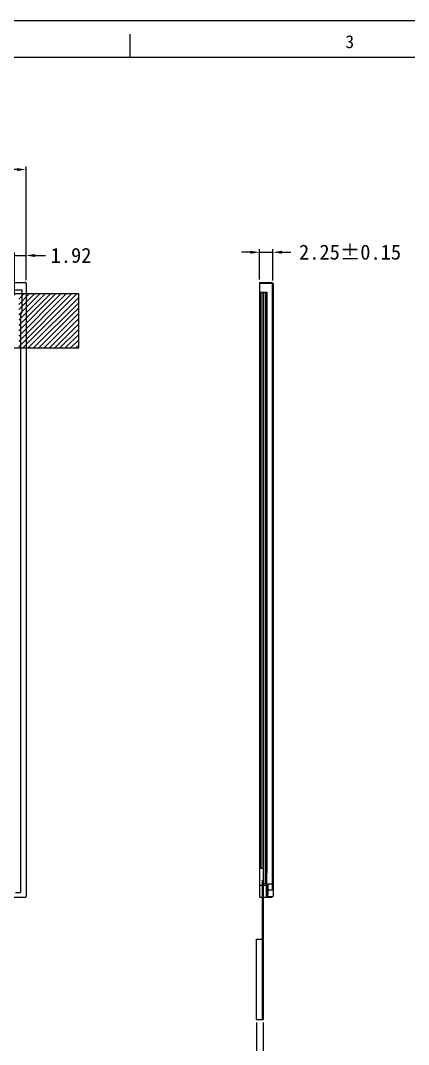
# Model space of a CAD drawing. Header units: inches. Extents: x 384 to 1427, y -468 to -47.
# Drawn here: x 513.2 to 577.8, y -379.4 to -208.7 of the extents above; entities that cross this region are included whole.
import ezdxf

# ---------------------------------------------------------------- set-up
doc = ezdxf.new("R2010")
doc.units = ezdxf.units.IN
doc.header["$LTSCALE"] = 1.21
doc.header["$MEASUREMENT"] = 0
doc.header["$PDMODE"] = 3
doc.header["$PDSIZE"] = 0.3125
doc.layers.get('0').update_dxf_attribs({"linetype": 'CONTINUOUS'})
doc.layers.get('Defpoints').update_dxf_attribs({"linetype": 'CONTINUOUS'})
for name, color, linetype in [('BL', 7, 'CONTINUOUS'), ('TXT', 6, 'CONTINUOUS'), ('标 注', 3, 'CONTINUOUS')]:
    doc.layers.add(name, color=color, linetype=linetype)
doc.layers.add('FPC', color=40, linetype='CONTINUOUS', lineweight=20)
doc.styles.add('仿宋', font='', dxfattribs={"height": 2.5})
doc.styles.add('宋体', font='')
doc.styles.get('仿宋').set_extended_font_data('FangSong_GB2312')
doc.styles.get('宋体').set_extended_font_data('SimSun')
doc.dimstyles.new('HC-1', dxfattribs={"dimtxt": 2.5, "dimasz": 1.5, "dimexe": 0.5, "dimexo": 0.5, "dimgap": 0.9, "dimtad": 0, "dimzin": 0, "dimdsep": 46, "dimtxsty": '仿宋', "dimcen": 0.5, "dimclrd": 3, "dimclre": 3, "dimclrt": 3, "dimazin": 0, "dimtfac": 1, "dimtmove": 0, "dimatfit": 3, "dimfxl": 1, "dimtolj": 1, "dimtzin": 0, "dimarcsym": 0})

# ---------------------------------------------------------------- blocks, each defined once
blk = doc.blocks.new('*D2')
at = {"color": 0, "lineweight": -2}
for p, q in [((454.11, -252.03), (454.11, -233.08)), ((455.61, -233.58), (468.76, -233.58)), ((512.61, -233.58), (499.46, -233.58)), ((514.11, -252.03), (514.11, -233.08))]:
    blk.add_line(p, q, dxfattribs=at)
at = {"color": 0}
for points in [[(455.61, -233.33), (455.61, -233.83), (454.11, -233.58)], [(512.61, -233.83), (512.61, -233.33), (514.11, -233.58)]]:
    blk.add_solid(points, dxfattribs=at)
at = {"layer": 'Defpoints', "color": 0}
for p in [(514.11, -233.58), (454.11, -252.53), (514.11, -252.53)]:
    blk.add_point(p, dxfattribs=at)
at = {"color": 7, "lineweight": 5, "insert": (484.11, -233.58), "char_height": 2.5, "attachment_point": 5, "style": '仿宋'}
blk.add_mtext('\\A1;*LCM 60.00%%P0.15', dxfattribs=at)
blk = doc.blocks.new('*D11')
at = {"color": 0, "lineweight": -2}
for p, q in [((512.19, -254.51), (512.19, -247.4)), ((514.11, -252.03), (514.11, -247.4)), ((510.69, -247.9), (509.19, -247.9)), ((512.19, -247.9), (514.11, -247.9)), ((515.61, -247.9), (517.37, -247.9))]:
    blk.add_line(p, q, dxfattribs=at)
at = {"color": 0}
for points in [[(510.69, -248.15), (510.69, -247.65), (512.19, -247.9)], [(515.61, -247.65), (515.61, -248.15), (514.11, -247.9)]]:
    blk.add_solid(points, dxfattribs=at)
at = {"layer": 'Defpoints', "color": 0}
for p in [(514.11, -247.9), (514.11, -252.53), (512.19, -255.01)]:
    blk.add_point(p, dxfattribs=at)
at = {"color": 7, "lineweight": 5, "insert": (521.61, -247.9), "char_height": 2.5, "attachment_point": 5, "style": '仿宋'}
blk.add_mtext('\\A1;1.92', dxfattribs=at)
blk = doc.blocks.new('*D18')
at = {"color": 0, "lineweight": -2}
for p, q in [((552.53, -375.76), (552.53, -385.79)), ((553.65, -375.76), (553.65, -385.79)), ((551.03, -385.29), (549.53, -385.29)), ((552.53, -385.29), (553.65, -385.29)), ((555.15, -385.29), (556.65, -385.29))]:
    blk.add_line(p, q, dxfattribs=at)
at = {"color": 0}
for points in [[(551.03, -385.54), (551.03, -385.04), (552.53, -385.29)], [(555.15, -385.04), (555.15, -385.54), (553.65, -385.29)]]:
    blk.add_solid(points, dxfattribs=at)
at = {"layer": 'Defpoints', "color": 0}
for p in [(552.53, -375.26), (553.65, -375.26), (553.65, -385.29)]:
    blk.add_point(p, dxfattribs=at)
at = {"color": 7, "lineweight": 5, "insert": (563.7, -385.29), "char_height": 2.5, "attachment_point": 5, "style": '仿宋'}
blk.add_mtext('\\A1;1.50MAX', dxfattribs=at)
blk = doc.blocks.new('*D19')
at = {"color": 0, "lineweight": -2}
for p, q in [((551.51, -247.36), (550.01, -247.36)), ((553.01, -251.88), (553.01, -246.86)), ((553.01, -247.36), (555.26, -247.36)), ((555.26, -252.08), (555.26, -246.86)), ((556.76, -247.36), (558.26, -247.36))]:
    blk.add_line(p, q, dxfattribs=at)
at = {"color": 0}
for points in [[(551.51, -247.61), (551.51, -247.11), (553.01, -247.36)], [(556.76, -247.11), (556.76, -247.61), (555.26, -247.36)]]:
    blk.add_solid(points, dxfattribs=at)
at = {"layer": 'Defpoints', "color": 0}
for p in [(555.26, -247.36), (553.01, -252.38), (555.26, -252.58)]:
    blk.add_point(p, dxfattribs=at)
at = {"color": 7, "lineweight": 5, "insert": (568.1, -247.36), "char_height": 2.5, "attachment_point": 5, "style": '仿宋'}
blk.add_mtext('\\A1;2.25%%P0.15', dxfattribs=at)

msp = doc.modelspace()

# ---------------------------------------------------------------- hatches: boundary and pattern name
at = {"lineweight": 5}
h = msp.add_hatch(dxfattribs=at)
h.set_pattern_fill('ANSI31', color=1, scale=5)
h.set_pattern_definition([(45, (238.5374, 44.1298), (-0.4419417, 0.4419417), [])])
h.paths.add_polyline_path([(522.8886, -254.3059), (512.8886, -254.3059), (512.8886, -263.3059), (522.8886, -263.3059)])

# ---------------------------------------------------------------- linework, layer by layer
at = {"color": 7, "linetype": 'Continuous', "lineweight": 5}
for p, q in [((384.0609, -208.7294), (749.4658, -208.7294)), ((513.1886, -257.7654), (513.3886, -257.4154))]:
    msp.add_line(p, q, dxfattribs=at)
at = {"linetype": 'Continuous', "lineweight": 5}
for p, q in [((531.4591, -214.8493), (531.4591, -211.0243)), ((390.1808, -214.8493), (743.3459, -214.8493))]:
    msp.add_line(p, q, dxfattribs=at)
at = {"linetype": 'ByBlock', "lineweight": 5}
for p, q in [((553.0148, -252.3759), (553.0148, -354.8759)), ((553.0145, -254.0059), (554.2248, -254.0059)), ((554.2248, -254.0059), (554.2248, -349.2522)), ((554.2248, -349.2522), (554.2048, -352.6065)), ((554.1448, -352.9059), (553.0148, -352.9059)), ((554.2048, -352.6065), (554.2048, -354.7759)), ((554.3948, -352.6565), (554.3948, -354.4985)), ((554.3948, -352.6565), (555.1148, -352.6565)), ((553.0148, -354.8759), (555.0648, -354.8759)), ((555.238, -354.7759), (554.1448, -354.7759)), ((554.2048, -354.4985), (554.3948, -354.4985)), ((555.1148, -353.7065), (554.3948, -353.7065)), ((555.2648, -354.2295), (555.2648, -354.6759))]:
    msp.add_line(p, q, dxfattribs=at)
at = {"color": 7, "lineweight": 5}
msp.add_line((509.4424, -253.6059), (513.3886, -253.6059), dxfattribs=at)
at = {"color": 5, "linetype": 'ByBlock', "lineweight": 5}
for p, q in [((554.1648, -254.0059), (554.1648, -349.2522)), ((554.165, -349.2483), (554.145, -352.6026)), ((554.1448, -352.6065), (554.1448, -354.7759))]:
    msp.add_line(p, q, dxfattribs=at)
at = {"color": 30, "lineweight": 5}
for p, q in [((553.4848, -375.2639), (553.4848, -352.0059)), ((553.4848, -352.0059), (553.6148, -352.0059)), ((553.6148, -352.0059), (553.6148, -375.2639)), ((552.5296, -375.2639), (553.6548, -375.2639))]:
    msp.add_line(p, q, dxfattribs=at)
at = {"color": 0, "lineweight": 5}
msp.add_lwpolyline([(502.8886, -263.3059), (522.8886, -263.3059), (522.8886, -254.3059), (502.8886, -254.3059)], close=True, dxfattribs=at)
at = {"color": 6, "lineweight": 5}
for points in [[(553.0648, -254.3059), (553.2148, -254.3059), (553.2148, -349.6059), (553.0648, -349.6059)], [(554.0148, -254.3059), (554.1648, -254.3059), (554.1648, -349.6059), (554.0148, -349.6059)]]:
    msp.add_lwpolyline(points, close=True, dxfattribs=at)
at = {"color": 4, "lineweight": 5}
for points in [[(553.2148, -350.0059), (553.6148, -350.0059), (553.6148, -254.1059), (553.2148, -254.1059)], [(553.6148, -352.6059), (554.0148, -352.6059), (554.0148, -254.1059), (553.6148, -254.1059)]]:
    msp.add_lwpolyline(points, close=True, dxfattribs=at)
at = {"linetype": 'ByBlock', "lineweight": 5}
msp.add_arc((555.0648, -354.6759), 0.2, 270, 0, dxfattribs=at)
at = {"layer": 'BL', "color": 4, "lineweight": 5}
for p, q in [((553.0148, -252.3759), (555.0648, -252.3759)), ((553.0148, -252.3759), (553.0148, -252.5259)), ((553.0148, -252.5259), (555.1148, -252.5259)), ((555.1148, -252.5259), (555.1148, -353.7065)), ((555.2648, -252.5759), (555.2648, -354.2295))]:
    msp.add_line(p, q, dxfattribs=at)
at = {"layer": 'BL', "color": 0, "lineweight": 5}
msp.add_line((513.3886, -253.6059), (513.3886, -257.4154), dxfattribs=at)
at = {"layer": 'BL', "color": 4, "lineweight": 5}
msp.add_arc((555.0648, -252.5759), 0.2, 0, 90, dxfattribs=at)
at = {"layer": 'FPC', "color": 0, "lineweight": 5}
for p, q in [((454.2586, -252.3759), (513.9586, -252.3759)), ((514.1086, -252.5259), (514.1087, -354.7259)), ((513.1886, -257.7654), (513.1886, -354.1059)), ((506.1112, -354.8759), (513.9587, -354.8759)), ((512.3346, -354.1059), (513.1886, -354.1059))]:
    msp.add_line(p, q, dxfattribs=at)
msp.add_arc((513.9587, -354.7259), 0.15, 270, 0, dxfattribs=at)
at = {"layer": 'TXT', "color": 0, "lineweight": 5}
msp.add_arc((513.9586, -252.5259), 0.15, 0, 90, dxfattribs=at)
at = {"layer": '标 注', "color": 30, "lineweight": 5}
for p, q in [((552.5296, -375.2639), (552.5296, -361.8856)), ((552.5296, -361.8856), (553.6548, -361.8856)), ((553.6548, -375.2639), (553.6548, -361.8856))]:
    msp.add_line(p, q, dxfattribs=at)

# ---------------------------------------------------------------- texts
at = {"color": 4, "linetype": 'Continuous', "lineweight": 5, "style": '宋体'}
msp.add_text('3', height=2.142, rotation=0.000003, dxfattribs=at).set_placement((567.3193, -213.3373))

# ---------------------------------------------------------------- dimensions: what is measured, and where the dimension line sits
at = {"color": 3, "lineweight": 5}
for base, p1, p2, text, override, picture, middle in [((514.1086, -233.584), (454.1086, -252.5259), (514.1086, -252.5259), '*LCM <>%%P0.15', {"dimclrd": 0, "dimclre": 0, "dimclrt": 7, "dimfxl": 0.5, "dimarcsym": 2}, '*D2', (484.1086, -233.584)), ((555.2648, -247.3552), (553.0148, -252.3759), (555.2648, -252.5759), '<>%%P0.15', {"dimtxsty": '仿宋', "dimclrd": 0, "dimclre": 0, "dimclrt": 7, "dimfxl": 0.5, "dimarcsym": 2}, '*D19', (568.1006, -247.3552))]:
    dim = msp.add_linear_dim(base=base, p1=p1, p2=p2, text=text, dimstyle='HC-1', override=override, dxfattribs=at)
    dim.commit()
    dim.dimension.update_dxf_attribs({"geometry": picture, "text_midpoint": middle})
dim = msp.add_linear_dim(base=(514.1086, -247.9034), p1=(512.1886, -255.0059), p2=(514.1086, -252.5259), dimstyle='HC-1', override={"dimclrd": 0, "dimclre": 0, "dimclrt": 7, "dimfxl": 0.5, "dimarcsym": 2}, dxfattribs=at)
dim.commit()
dim.dimension.update_dxf_attribs({"geometry": '*D11', "text_midpoint": (521.6101, -247.9034), "dimtype": 128})
dim = msp.add_linear_dim(base=(553.6548, -385.2896), p1=(552.5296, -375.2639), p2=(553.6548, -375.2639), text='1.50MAX', dimstyle='HC-1', override={"dimclrd": 0, "dimclre": 0, "dimclrt": 7, "dimfxl": 0.5, "dimarcsym": 2}, dxfattribs=at)
dim.commit()
dim.dimension.update_dxf_attribs({"geometry": '*D18', "text_midpoint": (563.7048, -385.2896), "dimtype": 128})

doc.saveas('drawing.dxf')
